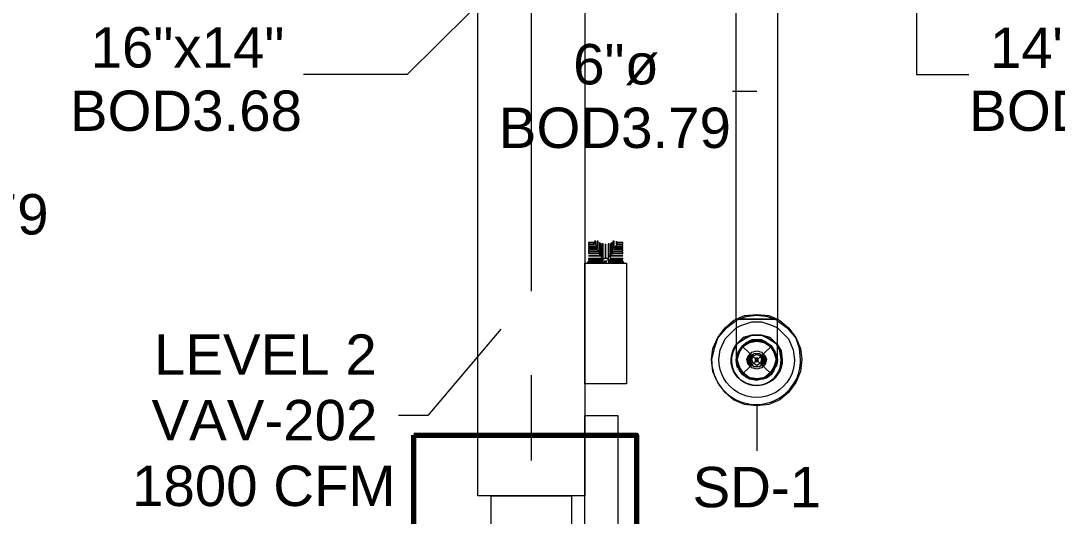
# Model space of a CAD drawing. Header units: metres. Extents: x -2 to 237, y -8 to 52.
# Drawn here: x 44.51 to 48.407, y 43.055 to 44.92 of the extents above; entities that cross this region are included whole.
import ezdxf

# ---------------------------------------------------------------- set-up
doc = ezdxf.new("R2010")
doc.units = ezdxf.units.M
doc.layers.add('HVAC - Ductos', color=5, linetype='Continuous', lineweight=0)
doc.layers.add('PDF2_Text', color=7, linetype='Continuous', lineweight=0)
doc.layers.add('PDF2_Geometry', color=7, linetype='Continuous', lineweight=0, true_color=0xaaaaaa)
doc.styles.add('PDF Helvetica', font='')
doc.styles.get('PDF Helvetica').set_extended_font_data('Helvetica')

msp = doc.modelspace()

# ---------------------------------------------------------------- linework, layer by layer
at = {"layer": 'HVAC - Ductos', "lineweight": 0}
for points in [[(47.8776, 45.3954), (47.8776, 44.7173), (48.0747, 44.7173)], [(46.4298, 45.18), (45.9625, 44.7173), (45.573, 44.7173)], [(47.1996, 43.7918), (47.195, 43.7872), (47.1583, 43.7597), (47.1308, 43.7277), (47.1171, 43.6864), (47.1079, 43.6452), (47.1125, 43.6864), (47.1308, 43.7277), (47.1583, 43.7643), (47.1904, 43.7918), (47.1996, 43.7964), (47.1996, 45.0471)], [(47.2774, 44.6532), (47.1858, 44.6532)], [(46.778, 44.0071), (46.778, 44.0117), (46.7185, 44.0117), (46.7734, 44.0117), (46.7734, 44.0163), (46.7185, 44.0163), (46.723, 44.0209), (46.7734, 44.0209), (46.7734, 44.0255), (46.7276, 44.0255), (46.7276, 44.0346), (46.7734, 44.0346), (46.7322, 44.0346), (46.7322, 44.0437), (46.7734, 44.0437), (46.7734, 44.0483), (46.7368, 44.0483), (46.7414, 44.0529), (46.7734, 44.0529), (46.7734, 44.0575), (46.7414, 44.0575), (46.7459, 44.0621), (46.7734, 44.0621), (46.7734, 44.0667), (46.7459, 44.0667), (46.7505, 44.0713), (46.7734, 44.0713), (46.7734, 44.0759), (46.7551, 44.0759), (46.7551, 44.0804), (46.7734, 44.0804), (46.7734, 44.085), (46.7551, 44.085), (46.7505, 44.0804), (46.7505, 44.0896), (46.7505, 44.0759), (46.7414, 44.0621), (46.7414, 44.0896), (46.7368, 44.0896), (46.7368, 44.0575), (46.7322, 44.0437), (46.7322, 44.085), (46.7276, 44.0804), (46.7276, 44.0392), (46.723, 44.03), (46.723, 44.0804), (46.7185, 44.0804), (46.7185, 44.0209), (46.7139, 44.0255), (46.7093, 44.0255), (46.7093, 44.0804), (46.7093, 44.0255), (46.7047, 44.0255), (46.7001, 44.0209), (46.7001, 44.0804), (46.6956, 44.0804), (46.6956, 44.03), (46.691, 44.0392), (46.691, 44.0804), (46.6864, 44.085), (46.6864, 44.0437), (46.6818, 44.0575), (46.6818, 44.0896), (46.6772, 44.0896), (46.6772, 44.0621), (46.6726, 44.0759), (46.6726, 44.0896), (46.668, 44.0896), (46.668, 44.0804), (46.6634, 44.085), (46.6452, 44.085), (46.6452, 44.0804), (46.6634, 44.0804), (46.668, 44.0759), (46.6452, 44.0759), (46.6452, 44.0713), (46.668, 44.0713), (46.6726, 44.0667), (46.6452, 44.0667), (46.6452, 44.0621), (46.6726, 44.0621), (46.6772, 44.0575), (46.6452, 44.0575), (46.6452, 44.0529), (46.6818, 44.0529), (46.6818, 44.0483), (46.6452, 44.0483), (46.6452, 44.0437), (46.6864, 44.0437), (46.6864, 44.0346), (46.6452, 44.0346), (46.691, 44.0346), (46.6956, 44.0255), (46.6452, 44.0255), (46.6452, 44.0209), (46.6956, 44.0209), (46.7001, 44.0163), (46.6452, 44.0163), (46.6452, 44.0117), (46.7001, 44.0117), (46.7047, 44.0117), (46.6406, 44.0117), (46.6406, 44.0071)], [(47.1996, 43.7964), (47.2316, 43.8101), (47.2774, 43.8147), (47.3232, 43.8101), (47.3553, 43.7964)], [(47.3553, 43.7918), (47.3186, 43.8055), (47.2774, 43.8101), (47.2362, 43.8055), (47.1996, 43.7918)], [(47.3553, 43.6452), (47.3553, 43.6498), (47.3553, 43.6681), (47.3553, 43.6956), (47.3553, 43.7368), (47.3553, 43.778), (47.3553, 43.7964), (47.3507, 43.7964), (47.3416, 43.7964), (47.3324, 43.7964), (47.314, 43.7964), (47.2958, 43.7964), (47.2774, 43.7964), (47.2591, 43.7964), (47.2408, 43.7964), (47.2224, 43.7964), (47.2132, 43.7964), (47.2041, 43.7964), (47.1996, 43.7964), (47.1996, 43.7506), (47.1996, 43.7139), (47.1996, 43.6772), (47.1996, 43.6544), (47.1996, 43.6452)], [(47.1996, 43.7964), (47.2041, 43.7964), (47.2132, 43.7964), (47.2224, 43.7964), (47.2408, 43.7964), (47.2591, 43.7964), (47.2774, 43.7964), (47.2958, 43.7964), (47.314, 43.7964), (47.3324, 43.7964), (47.3416, 43.7964), (47.3507, 43.7964), (47.3553, 43.7964)], [(47.1996, 43.7643), (47.2178, 43.7734), (47.2591, 43.7872), (47.2958, 43.7872), (47.337, 43.7734), (47.3553, 43.7643)], [(46.3153, 43.7597), (46.0404, 43.4344), (45.9304, 43.4344)], [(47.2132, 43.6726), (47.227, 43.6956), (47.2454, 43.7093)], [(47.2224, 43.6956), (47.2132, 43.6818)], [(47.2132, 43.6818), (47.227, 43.6956)], [(47.2408, 43.7093), (47.2224, 43.6956)], [(47.227, 43.6956), (47.2408, 43.7093)], [(47.2591, 43.7185), (47.2408, 43.7093)], [(47.2408, 43.7093), (47.2591, 43.7139)], [(47.2454, 43.7139), (47.2499, 43.7139), (47.2774, 43.7185), (47.3003, 43.7139)], [(47.3049, 43.7139), (47.2774, 43.7185), (47.2499, 43.7139)], [(47.2499, 43.7139), (47.2499, 43.7139)], [(47.2545, 43.7139), (47.2774, 43.7185), (47.3049, 43.7139), (47.3324, 43.6956), (47.3416, 43.6818), (47.3278, 43.6956), (47.314, 43.7093), (47.3324, 43.6956), (47.3049, 43.7139), (47.3094, 43.7139)], [(47.2774, 43.7185), (47.2591, 43.7185)], [(47.2591, 43.7139), (47.2774, 43.7185)], [(47.2958, 43.7185), (47.2774, 43.7185)], [(47.2774, 43.7185), (47.2958, 43.7139)], [(47.314, 43.7093), (47.2958, 43.7185)], [(47.2958, 43.7139), (47.314, 43.7093)], [(47.3049, 43.7139), (47.3049, 43.7139)], [(47.3094, 43.7093), (47.3278, 43.6956), (47.3416, 43.6726)], [(47.1996, 43.6452), (47.2087, 43.6726), (47.1996, 43.6452)], [(47.3416, 43.6131), (47.3278, 43.5902), (47.3094, 43.5764), (47.3049, 43.5719), (47.2774, 43.5673), (47.2499, 43.5719), (47.2774, 43.5673), (47.2958, 43.5719), (47.314, 43.5764), (47.3324, 43.5902), (47.3416, 43.604), (47.3507, 43.6222), (47.3416, 43.6086), (47.3278, 43.5902), (47.314, 43.581), (47.2958, 43.5719), (47.2774, 43.5719), (47.2591, 43.5719), (47.2408, 43.581), (47.227, 43.5902), (47.2132, 43.6086), (47.2041, 43.6222), (47.2041, 43.6452), (47.2041, 43.6635), (47.2041, 43.6498), (47.1996, 43.6452), (47.2087, 43.6131), (47.2224, 43.5902), (47.2499, 43.5719), (47.2454, 43.5764), (47.227, 43.5902), (47.2132, 43.6131)], [(47.2132, 43.6818), (47.2041, 43.6635)], [(47.2041, 43.6635), (47.2132, 43.6818)], [(47.2041, 43.6681), (47.2087, 43.6726), (47.2087, 43.6772)], [(47.2454, 43.5764), (47.2224, 43.5902), (47.2087, 43.6131), (47.2087, 43.6177), (47.2041, 43.6452), (47.2087, 43.6681)], [(47.3461, 43.6772), (47.3461, 43.6726), (47.3461, 43.6681), (47.3507, 43.6452), (47.3461, 43.6177), (47.3461, 43.6131), (47.3324, 43.5902), (47.3094, 43.5764)], [(47.2041, 43.6498), (47.1996, 43.6452), (47.2041, 43.6222), (47.2087, 43.6177)], [(47.3553, 43.6452), (47.3461, 43.6131), (47.3324, 43.5902), (47.3049, 43.5719), (47.2774, 43.5673), (47.2591, 43.5719), (47.2408, 43.5764), (47.2224, 43.5902), (47.2132, 43.604), (47.2041, 43.6222), (47.1996, 43.6452)], [(47.2041, 43.6177), (47.1996, 43.6406)], [(47.2499, 43.5719), (47.2454, 43.5764), (47.2408, 43.5764), (47.2224, 43.5902), (47.2132, 43.604), (47.2087, 43.6131), (47.2041, 43.6177), (47.2087, 43.6131)], [(47.3507, 43.6498), (47.3553, 43.6452), (47.3507, 43.6222), (47.3461, 43.6177), (47.3461, 43.6131), (47.3416, 43.604), (47.3324, 43.5902), (47.314, 43.5764), (47.3094, 43.5764), (47.3049, 43.5719), (47.2958, 43.5719), (47.2774, 43.5673), (47.2591, 43.5719), (47.2499, 43.5719), (47.2454, 43.5764)], [(47.3461, 43.6177), (47.3461, 43.6131)], [(47.3553, 43.6406), (47.3507, 43.6177)], [(47.3553, 43.6452), (47.3553, 43.6452)], [(47.3003, 43.5764), (47.2774, 43.5719), (47.2545, 43.5764)], [(47.3094, 43.5764), (47.3049, 43.5719)], [(47.314, 43.5764), (47.314, 43.5764)], [(47.2774, 43.4711), (47.2774, 43.3015)], [(46.2786, 43.0221), (46.2786, 43.132), (46.2832, 43.132), (46.3015, 43.132), (46.3245, 43.132), (46.3565, 43.132), (46.3931, 43.132), (46.4298, 43.132), (46.471, 43.132), (46.5077, 43.132), (46.5352, 43.132), (46.5627, 43.132), (46.5764, 43.132), (46.581, 43.132), (46.581, 43.0221)]]:
    msp.add_lwpolyline(points, dxfattribs=at)
for points in [[(47.3553, 45.0471), (47.3553, 43.7964), (47.3645, 43.7918), (47.3965, 43.7643), (47.4241, 43.7277), (47.4423, 43.6864), (47.4469, 43.6452), (47.4423, 43.5994), (47.4241, 43.5582), (47.3965, 43.5215), (47.3645, 43.4939), (47.3232, 43.4757), (47.2774, 43.4711), (47.2316, 43.4757), (47.1904, 43.4939), (47.1583, 43.5215), (47.1308, 43.5582), (47.1125, 43.5994), (47.1079, 43.6452, 1.013803), (47.4423, 43.6452), (47.4378, 43.6864), (47.4241, 43.7277), (47.3965, 43.7597), (47.3599, 43.7872), (47.3553, 43.7918)], [(47.3553, 43.7643), (47.3691, 43.7506), (47.3965, 43.7231), (47.4149, 43.6818), (47.4195, 43.6452, -1.008568), (47.1354, 43.6452), (47.14, 43.6818), (47.1583, 43.7231), (47.1858, 43.7506), (47.1996, 43.7643)]]:
    msp.add_lwpolyline(points, format="xyb", dxfattribs=at)
for points in [[(46.6314, 44.9555), (46.6314, 43.132), (46.2282, 43.132), (46.2282, 44.9555)], [(46.7872, 43.5536), (46.6314, 43.5536), (46.6314, 44.0071), (46.7872, 44.0071)], [(46.7093, 44.0071), (46.7047, 44.0163), (46.7093, 44.0163), (46.7139, 44.0163)], [(47.1996, 43.6956), (47.2041, 43.7048), (47.2316, 43.7231), (47.2591, 43.7368), (47.2958, 43.7368), (47.3232, 43.7231), (47.3507, 43.7048), (47.3278, 43.7277), (47.2958, 43.7368), (47.2591, 43.7368), (47.227, 43.7277), (47.2041, 43.7048), (47.1996, 43.7002), (47.2041, 43.7048)], [(47.3507, 43.7048), (47.3232, 43.7231), (47.2958, 43.7368), (47.2591, 43.7368), (47.2316, 43.7231), (47.2041, 43.7048), (47.227, 43.7277), (47.2591, 43.7368), (47.2958, 43.7368), (47.3278, 43.7277), (47.3507, 43.7048), (47.3553, 43.7002), (47.3507, 43.7048), (47.3553, 43.6956)], [(47.2132, 43.6726), (47.227, 43.6956), (47.2499, 43.7093), (47.2774, 43.7139), (47.3049, 43.7093), (47.3278, 43.6956), (47.3416, 43.6726), (47.3507, 43.6452), (47.3416, 43.6177), (47.3278, 43.5948), (47.3049, 43.5764), (47.2774, 43.5719), (47.2499, 43.5764), (47.227, 43.5948), (47.2132, 43.6177), (47.2041, 43.6452)], [(47.2224, 43.6956), (47.2087, 43.6726), (47.2224, 43.6956), (47.2499, 43.7139)], [(47.3461, 43.6726), (47.3324, 43.6956), (47.3461, 43.6726), (47.3553, 43.6452)], [(47.3737, 43.6452), (47.3691, 43.6772), (47.3553, 43.7002), (47.3691, 43.6772)], [(47.2454, 43.6589), (47.2591, 43.6726), (47.2774, 43.6772), (47.2958, 43.6726), (47.3094, 43.6589), (47.314, 43.6452), (47.3094, 43.6268), (47.2958, 43.6131), (47.2774, 43.6086), (47.2591, 43.6131), (47.2454, 43.6268), (47.2408, 43.6452)], [(47.2499, 43.6589), (47.2591, 43.6726), (47.2774, 43.6772), (47.2958, 43.6726), (47.3049, 43.6589), (47.3094, 43.6452), (47.3049, 43.6268), (47.2958, 43.6131), (47.2774, 43.6086), (47.2591, 43.6131), (47.2499, 43.6268), (47.2454, 43.6452)], [(47.2545, 43.6589), (47.2683, 43.6681), (47.2866, 43.6681), (47.3003, 43.6589), (47.3049, 43.6452), (47.3003, 43.6268), (47.2866, 43.6177), (47.2683, 43.6177), (47.2545, 43.6268), (47.2499, 43.6452)], [(47.2591, 43.6589), (47.2683, 43.6681), (47.2866, 43.6681), (47.2958, 43.6589), (47.3003, 43.6452), (47.2958, 43.6268), (47.2866, 43.6177), (47.2683, 43.6177), (47.2591, 43.6268), (47.2545, 43.6452)], [(47.2637, 43.6589), (47.2774, 43.6635), (47.2912, 43.6589), (47.2958, 43.6452), (47.2912, 43.6314), (47.2774, 43.6222), (47.2637, 43.6314), (47.2591, 43.6452)], [(47.3507, 43.6635), (47.3416, 43.6818)], [(47.3507, 43.6222), (47.3553, 43.6452), (47.3507, 43.6498), (47.3507, 43.6635), (47.3507, 43.6452)], [(47.2728, 43.6498), (47.2728, 43.6452), (47.2728, 43.6498), (47.282, 43.6498), (47.282, 43.6452), (47.282, 43.6498)], [(47.282, 43.6406), (47.282, 43.6452), (47.282, 43.636), (47.2728, 43.636), (47.2728, 43.6452), (47.2728, 43.6406)], [(46.7551, 42.9671), (46.6314, 42.9671), (46.6314, 43.4344), (46.7551, 43.4344)]]:
    msp.add_lwpolyline(points, close=True, dxfattribs=at)
msp.add_lwpolyline([(47.1812, 43.6452, 1.017897), (47.3737, 43.6452, -1.389543), (47.1996, 43.7002), (47.1858, 43.6772), (47.1812, 43.6452), (47.1904, 43.6772), (47.1996, 43.6956, 1.403664), (47.3691, 43.6452), (47.3645, 43.6772), (47.3553, 43.6956, -1.374084)], format="xyb", close=True, dxfattribs=at)
at = {"layer": 'PDF2_Geometry', "lineweight": 0}
for points in [[(46.4298, 45.1709), (46.4298, 43.9017)], [(46.4298, 43.5856), (46.4298, 43.2649)]]:
    msp.add_lwpolyline(points, dxfattribs=at)
at = {"layer": 'PDF2_Geometry', "color": 8, "lineweight": 0, "true_color": 0x808080}
msp.add_lwpolyline([(47.337, 43.6864), (47.3003, 43.7139), (47.2545, 43.7139), (47.2178, 43.6864), (47.1996, 43.6452), (47.2178, 43.5994), (47.2545, 43.5719), (47.3003, 43.5719), (47.337, 43.5994), (47.3553, 43.6452)], close=True, dxfattribs=at)
for points in [[(47.2224, 43.6956), (47.3324, 43.5902)], [(47.3324, 43.6956), (47.2224, 43.5902)]]:
    msp.add_lwpolyline(points, dxfattribs=at)
at = {"layer": 'PDF2_Geometry', "color": 232, "lineweight": 70, "true_color": 0xe91e64}
msp.add_lwpolyline([(45.9876, 43.3602), (46.8249, 43.3602), (46.8249, 41.6429), (45.9876, 41.6429)], close=True, dxfattribs=at)

# ---------------------------------------------------------------- texts
at = {"layer": 'PDF2_Text', "lineweight": 0, "char_height": 0.1519, "attachment_point": 4, "style": 'PDF Helvetica'}
for s, insert in [('16"x14"', (44.7728, 44.8181)), ('14"x12"', (48.1542, 44.8181)), ('6"ø', (46.5872, 44.7539)), ('BOD3.68', (44.6949, 44.5798)), ('BOD3.71', (48.0763, 44.5798)), ('BOD3.79', (46.3077, 44.5157)), ('BOD3.79', (43.7419, 44.1904)), ('LEVEL 2', (45.0111, 43.6635)), ('VAV-202', (45.0019, 43.416)), ('1800 CFM', (44.9286, 43.1686)), ('SD-1', (47.0362, 43.164))]:
    msp.add_mtext(s, dxfattribs=dict(at, insert=insert))

doc.saveas('drawing.dxf')
